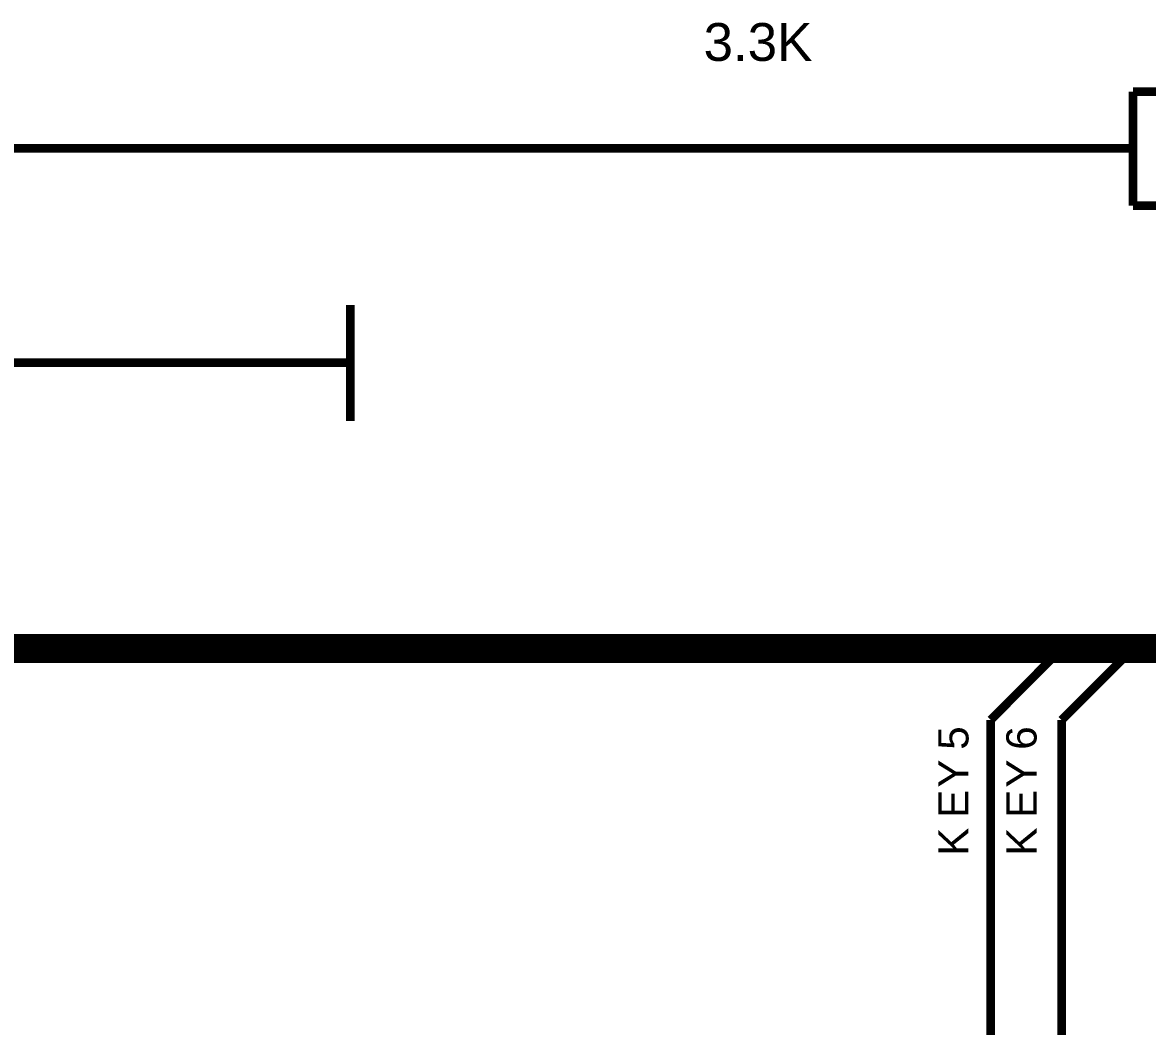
# Model space of a CAD drawing. Header units: millimetres. Extents: x -2024 to 917, y -725 to 13.
# Drawn here: x -1775.37 to -1736, y -579.89 to -544.76 of the extents above; entities that cross this region are included whole.
import ezdxf

# ---------------------------------------------------------------- set-up
doc = ezdxf.new("R2010")
doc.units = ezdxf.units.MM
doc.styles.get("Standard").update_dxf_attribs({"font": 'arial.ttf'})

msp = doc.modelspace()

# ---------------------------------------------------------------- linework, layer by layer
at = {"color": 7}
for points, const_width in [([(-1736.506, -547.178), (-1736.506, -551.168)], 0.3), ([(-1736.506, -547.178), (-1726.509, -547.178)], 0.3), ([(-1796.47, -549.165), (-1739.005, -549.165)], 0.3), ([(-1736.506, -549.165), (-1739.005, -549.165)], 0.3), ([(-1736.506, -551.168), (-1726.509, -551.168)], 0.3), ([(-1763.898, -554.646), (-1763.898, -558.703)], 0.3), ([(-1776.476, -556.666), (-1773.977, -556.666)], 0.3), ([(-1773.977, -556.666), (-1768.979, -556.666)], 0.3), ([(-1768.979, -556.666), (-1763.898, -556.666)], 0.3), ([(-1689.021, -629.177), (-1689.021, -566.668), (-2023.865, -566.668)], 1.016), ([(-1741.487, -569.168), (-1739.005, -566.668)], 0.3), ([(-1739.005, -569.168), (-1736.506, -566.668)], 0.3), ([(-1746.486, -611.675), (-1741.487, -611.675), (-1741.487, -569.168)], 0.3), ([(-1741.487, -669.167), (-1739.005, -669.167), (-1739.005, -569.168)], 0.3)]:
    msp.add_lwpolyline(points, dxfattribs=dict(at, const_width=const_width))

# ---------------------------------------------------------------- texts
msp.add_text('3.3K', height=1.3247, dxfattribs=at).set_placement((-1751.534, -546.101))
for s, p in [('5', (-1742.265, -570.211)), ('6', (-1739.882, -570.211)), ('Y', (-1742.265, -571.536)), ('Y', (-1739.882, -571.536)), ('E', (-1742.265, -572.596)), ('E', (-1739.882, -572.596)), ('K', (-1742.265, -573.92)), ('K', (-1739.882, -573.92))]:
    msp.add_text(s, height=1.06, rotation=90, dxfattribs=at).set_placement(p)

doc.saveas('drawing.dxf')
